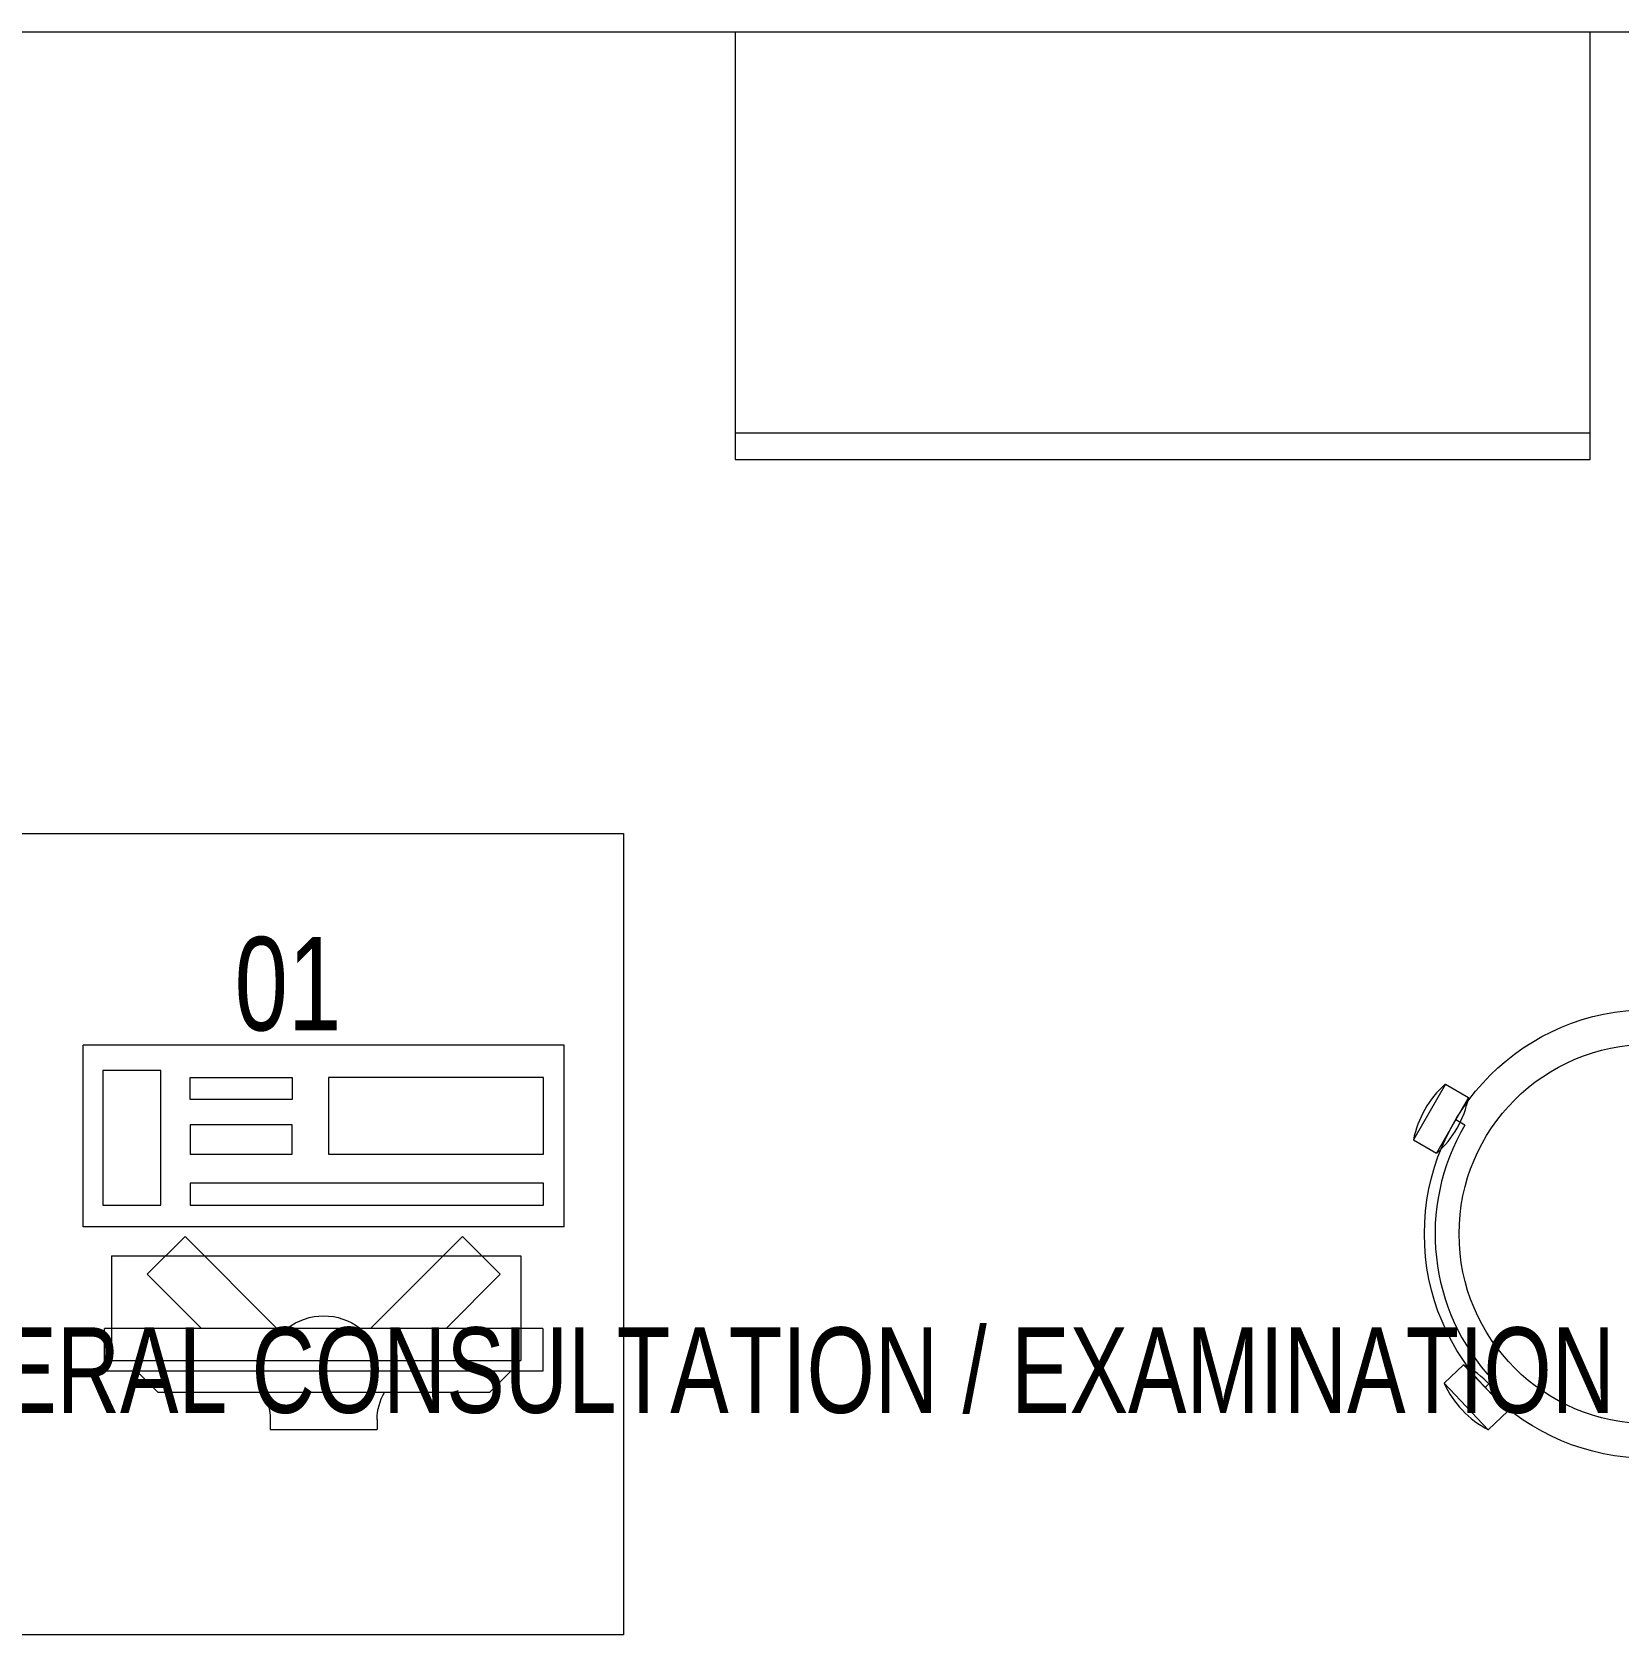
# Model space of a CAD drawing. Extents: x -234346 to 58427, y -132654 to -82394.
# Drawn here: x -35163 to -33678, y -102273 to -100773 of the extents above; entities that cross this region are included whole.
import ezdxf

# ---------------------------------------------------------------- set-up
doc = ezdxf.new("R2010")
doc.units = 0
doc.header["$LTSCALE"] = 8
for name, color, linetype, lineweight in [('72_EGR_BASE_TEXT', 9, 'Continuous', 5), ('72_EGR_EQP_TAG', 9, 'Continuous', 5), ('LOADING', 9, 'Continuous', 5), ('Walls', 9, 'Continuous', 5)]:
    doc.layers.add(name, color=color, linetype=linetype, lineweight=lineweight)
doc.styles.add('X3G_ENTITY_257CFD', font='swisscl.ttf', dxfattribs={"height": 200})
doc.styles.add('X3G_ENTITY_9EC9', font='swisscl.ttf', dxfattribs={"height": 0.2})

# ---------------------------------------------------------------- blocks, each defined once
blk = doc.blocks.new('ITCWLS1-P')
at = {"layer": 'LOADING'}
for p, q in [((-0.17, 0.45), (-0.17, 0)), ((-0.17, 0.45), (0, 0.45)), ((0, 0.45), (0, 0)), ((-0.2651, 0.43, 0), (-0.3051, 0.43, 0)), ((-0.3051, 0.43, 0), (-0.3051, 0.02, 0)), ((-0.2651, 0.43, 0), (-0.2651, 0.02, 0)), ((-0.1496, 0.4305), (-0.1291, 0.4305)), ((-0.1291, 0.4305), (-0.1291, 0.4089)), ((-0.197, 0.4094), (-0.295, 0.4094)), ((-0.295, 0.0264), (-0.295, 0.4094)), ((-0.197, 0.0264), (-0.197, 0.4094)), ((-0.3251, 0.38, 0), (-0.3051, 0.4, 0)), ((-0.3251, 0.38, 0), (-0.3251, 0.07, 0)), ((-0.3503, 0.275), (-0.3596, 0.275)), ((-0.3596, 0.175), (-0.3596, 0.275)), ((-0.3503, 0.175), (-0.3596, 0.175)), ((-0.3251, 0.07, 0), (-0.3051, 0.05, 0)), ((-0.3051, 0.02, 0), (-0.2651, 0.02, 0)), ((-0.197, 0.0264), (-0.295, 0.0264)), ((-0.17, 0), (0, 0))]:
    blk.add_line(p, q, dxfattribs=at)
at = {"layer": 'LOADING', "extrusion": (2.48281e-10, 3.18408e-10, -1)}
for p, q in [((-0.2651, 0.3395), (-0.2144, 0.3902)), ((-0.1791, 0.3548), (-0.2144, 0.3902)), ((-0.2651, 0.2688), (-0.1791, 0.3548))]:
    blk.add_line(p, q, dxfattribs=at)
at = {"layer": 'LOADING', "extrusion": (2.48281e-10, -3.18408e-10, -1)}
for p, q in [((-0.2651, 0.1812), (-0.1791, 0.0952)), ((-0.2651, 0.1105), (-0.2144, 0.0598)), ((-0.1791, 0.0952), (-0.2144, 0.0598))]:
    blk.add_line(p, q, dxfattribs=at)
at = {"layer": 'LOADING'}
for points in [[(-0.1291, 0.4089), (-0.1291, 0.1), (-0.1496, 0.1), (-0.1496, 0.4305)], [(-0.1496, 0.1), (-0.1496, 0.1), (-0.1496, 0.1), (-0.1496, 0.1), (-0.1496, 0.1), (-0.1496, 0.1), (-0.1496, 0.1), (-0.1496, 0.1), (-0.1496, 0.1)], [(-0.1496, 0.1), (-0.1496, 0.1), (-0.1496, 0.1), (-0.1496, 0.1), (-0.1496, 0.1), (-0.1496, 0.1), (-0.1496, 0.1), (-0.1496, 0.1), (-0.1496, 0.1), (-0.1496, 0.1), (-0.1496, 0.1), (-0.1496, 0.1), (-0.1496, 0.1), (-0.1496, 0.1), (-0.1496, 0.1), (-0.1496, 0.1), (-0.1496, 0.1), (-0.1496, 0.1)], [(-0.1496, 0.1), (-0.1496, 0.1), (-0.1496, 0.1), (-0.1496, 0.1), (-0.1496, 0.1), (-0.1496, 0.1), (-0.1496, 0.1), (-0.1496, 0.1), (-0.1496, 0.1), (-0.1496, 0.1)], [(-0.1496, 0.1), (-0.1496, 0.1), (-0.1496, 0.1), (-0.1496, 0.1), (-0.1496, 0.1), (-0.1496, 0.1), (-0.1496, 0.1)], [(-0.1496, 0.1), (-0.1496, 0.1), (-0.1496, 0.1), (-0.1496, 0.1), (-0.1496, 0.1), (-0.1496, 0.1), (-0.1496, 0.1), (-0.1496, 0.1), (-0.1496, 0.1), (-0.1496, 0.1)], [(-0.1496, 0.1), (-0.1496, 0.1), (-0.1496, 0.1), (-0.1496, 0.1), (-0.1496, 0.1), (-0.1496, 0.1), (-0.1496, 0.1), (-0.1496, 0.1), (-0.1496, 0.1), (-0.1496, 0.1), (-0.1496, 0.1), (-0.1496, 0.1), (-0.1496, 0.1), (-0.1496, 0.1), (-0.1496, 0.1)], [(-0.1496, 0.1), (-0.1496, 0.1), (-0.1496, 0.1), (-0.1496, 0.1), (-0.1496, 0.1), (-0.1496, 0.1), (-0.1496, 0.1), (-0.1496, 0.1), (-0.1496, 0.1), (-0.1496, 0.1)], [(-0.1496, 0.1), (-0.1496, 0.1), (-0.1496, 0.1), (-0.1496, 0.1), (-0.1496, 0.1), (-0.1496, 0.1), (-0.1496, 0.1), (-0.1496, 0.1), (-0.1496, 0.1), (-0.1496, 0.1)], [(-0.1496, 0.1), (-0.1496, 0.1), (-0.1496, 0.1), (-0.1496, 0.1), (-0.1496, 0.1), (-0.1496, 0.1), (-0.1496, 0.1), (-0.1496, 0.1), (-0.1496, 0.1), (-0.1496, 0.1), (-0.1496, 0.1), (-0.1496, 0.1), (-0.1496, 0.1), (-0.1496, 0.1), (-0.1496, 0.1), (-0.1496, 0.1), (-0.1496, 0.1), (-0.1496, 0.1), (-0.1496, 0.1), (-0.1496, 0.1), (-0.1496, 0.1), (-0.1496, 0.1), (-0.1496, 0.1), (-0.1496, 0.1), (-0.1496, 0.1), (-0.1496, 0.1), (-0.1496, 0.1), (-0.1496, 0.1), (-0.1496, 0.1), (-0.1496, 0.1), (-0.1496, 0.1), (-0.1496, 0.1), (-0.1496, 0.1), (-0.1496, 0.1), (-0.1496, 0.1), (-0.1496, 0.1), (-0.1496, 0.1), (-0.1496, 0.1), (-0.1496, 0.1), (-0.1496, 0.1), (-0.1496, 0.1), (-0.1496, 0.1), (-0.1496, 0.1), (-0.1496, 0.1), (-0.1496, 0.1), (-0.1496, 0.1), (-0.1496, 0.1), (-0.1496, 0.1), (-0.1496, 0.1), (-0.1496, 0.1), (-0.1496, 0.1), (-0.1496, 0.1), (-0.1496, 0.1), (-0.1496, 0.1)], [(-0.1496, 0.1), (-0.1496, 0.1), (-0.1496, 0.1), (-0.1496, 0.1), (-0.1496, 0.1), (-0.1496, 0.1), (-0.1496, 0.1), (-0.1496, 0.1), (-0.1496, 0.1), (-0.1496, 0.1), (-0.1496, 0.1), (-0.1496, 0.1), (-0.1496, 0.1), (-0.1496, 0.1), (-0.1496, 0.1), (-0.1496, 0.1), (-0.1496, 0.1), (-0.1496, 0.1), (-0.1496, 0.1), (-0.1496, 0.1), (-0.1496, 0.1), (-0.1496, 0.1), (-0.1496, 0.1), (-0.1496, 0.1), (-0.1496, 0.1), (-0.1496, 0.1), (-0.1496, 0.1), (-0.1496, 0.1), (-0.1496, 0.1), (-0.1496, 0.1), (-0.1496, 0.1), (-0.1496, 0.1), (-0.1496, 0.1), (-0.1496, 0.1), (-0.1496, 0.1), (-0.1496, 0.1), (-0.1496, 0.1), (-0.1496, 0.1), (-0.1496, 0.1), (-0.1496, 0.1), (-0.1496, 0.1), (-0.1496, 0.1), (-0.1496, 0.1), (-0.1496, 0.1), (-0.1496, 0.1), (-0.1496, 0.1), (-0.1496, 0.1), (-0.1496, 0.1), (-0.1496, 0.1), (-0.1496, 0.1), (-0.1496, 0.1), (-0.1496, 0.1), (-0.1496, 0.1), (-0.1496, 0.1), (-0.1496, 0.1), (-0.1496, 0.1), (-0.1496, 0.1), (-0.1496, 0.1), (-0.1496, 0.1), (-0.1496, 0.1), (-0.1496, 0.1), (-0.1496, 0.1), (-0.1496, 0.1), (-0.1496, 0.1), (-0.1496, 0.1), (-0.1496, 0.1), (-0.1496, 0.1), (-0.1496, 0.1), (-0.1496, 0.1), (-0.1496, 0.1), (-0.1496, 0.1), (-0.1496, 0.1), (-0.1496, 0.1), (-0.1496, 0.1), (-0.1496, 0.1), (-0.1496, 0.1), (-0.1496, 0.1), (-0.1496, 0.1), (-0.1496, 0.1), (-0.1496, 0.1), (-0.1496, 0.1), (-0.1496, 0.1), (-0.1496, 0.1), (-0.1496, 0.1), (-0.1496, 0.1), (-0.1496, 0.1), (-0.1496, 0.1), (-0.1496, 0.1), (-0.1496, 0.1)], [(-0.1496, 0.1), (-0.1496, 0.1), (-0.1496, 0.1), (-0.1496, 0.1), (-0.1496, 0.1), (-0.1496, 0.1), (-0.1496, 0.1), (-0.1496, 0.1), (-0.1496, 0.1), (-0.1496, 0.1), (-0.1496, 0.1), (-0.1496, 0.1)], [(-0.1496, 0.1), (-0.1496, 0.1), (-0.1496, 0.1), (-0.1496, 0.1), (-0.1496, 0.1), (-0.1496, 0.1), (-0.1496, 0.1)], [(-0.1496, 0.1), (-0.1496, 0.1), (-0.1496, 0.1), (-0.1496, 0.1), (-0.1496, 0.1), (-0.1496, 0.1), (-0.1496, 0.1), (-0.1496, 0.1), (-0.1496, 0.1), (-0.1496, 0.1), (-0.1496, 0.1), (-0.1496, 0.1), (-0.1496, 0.1), (-0.1496, 0.1), (-0.1496, 0.1), (-0.1496, 0.1), (-0.1496, 0.1)], [(-0.1496, 0.1), (-0.1496, 0.1), (-0.1496, 0.1), (-0.1496, 0.1), (-0.1496, 0.1), (-0.1496, 0.1), (-0.1496, 0.1), (-0.1496, 0.1), (-0.1496, 0.1), (-0.1496, 0.1), (-0.1496, 0.1), (-0.1496, 0.1), (-0.1496, 0.1), (-0.1496, 0.1), (-0.1496, 0.1), (-0.1496, 0.1), (-0.1496, 0.1), (-0.1496, 0.1), (-0.1496, 0.1), (-0.1496, 0.1), (-0.1496, 0.1), (-0.1496, 0.1), (-0.1496, 0.1), (-0.1496, 0.1), (-0.1496, 0.1), (-0.1496, 0.1), (-0.1496, 0.1), (-0.1496, 0.1), (-0.1496, 0.1), (-0.1496, 0.1), (-0.1496, 0.1), (-0.1496, 0.1), (-0.1496, 0.1), (-0.1496, 0.1), (-0.1496, 0.1), (-0.1496, 0.1), (-0.1496, 0.1), (-0.1496, 0.1), (-0.1496, 0.1), (-0.1496, 0.1), (-0.1496, 0.1), (-0.1496, 0.1), (-0.1496, 0.1), (-0.1496, 0.1), (-0.1496, 0.1), (-0.1496, 0.1), (-0.1496, 0.1), (-0.1496, 0.1), (-0.1496, 0.1), (-0.1496, 0.1), (-0.1496, 0.1), (-0.1496, 0.1), (-0.1496, 0.1), (-0.1496, 0.1), (-0.1496, 0.1), (-0.1496, 0.1), (-0.1496, 0.1), (-0.1496, 0.1), (-0.1496, 0.1), (-0.1496, 0.1), (-0.1496, 0.1), (-0.1496, 0.1), (-0.1496, 0.1), (-0.1496, 0.1), (-0.1496, 0.1), (-0.1496, 0.1), (-0.1496, 0.1), (-0.1496, 0.1), (-0.1496, 0.1), (-0.1496, 0.1), (-0.1496, 0.1), (-0.1496, 0.1), (-0.1496, 0.1), (-0.1496, 0.1), (-0.1496, 0.1), (-0.1496, 0.1), (-0.1496, 0.1), (-0.1496, 0.1), (-0.1496, 0.1), (-0.1496, 0.1), (-0.1496, 0.1), (-0.1496, 0.1), (-0.1496, 0.1), (-0.1496, 0.1), (-0.1496, 0.1), (-0.1496, 0.1), (-0.1496, 0.1), (-0.1496, 0.1), (-0.1496, 0.1), (-0.1496, 0.1), (-0.1496, 0.1), (-0.1496, 0.1), (-0.1496, 0.1), (-0.1496, 0.1), (-0.1496, 0.1), (-0.1496, 0.1), (-0.1496, 0.1), (-0.1496, 0.1), (-0.1496, 0.1), (-0.1496, 0.1), (-0.1496, 0.1), (-0.1496, 0.1), (-0.1496, 0.1), (-0.1496, 0.1), (-0.1496, 0.1), (-0.1496, 0.1), (-0.1496, 0.1), (-0.1496, 0.1), (-0.1496, 0.1), (-0.1496, 0.1), (-0.1496, 0.1)], [(-0.1496, 0.1), (-0.1496, 0.1), (-0.1496, 0.1), (-0.1496, 0.1), (-0.1496, 0.1), (-0.1496, 0.1), (-0.1496, 0.1), (-0.1496, 0.1)]]:
    blk.add_lwpolyline(points, dxfattribs=at)
for points in [[(-0.1019, 0.4305), (-0.0304, 0.4305), (-0.0304, 0.2294), (-0.1019, 0.2294)], [(-0.1019, 0.1954), (-0.0747, 0.1954), (-0.0747, 0.1), (-0.1019, 0.1)], [(-0.0304, 0.1954), (-0.0508, 0.1954), (-0.0508, 0.1), (-0.0304, 0.1)], [(-0.1496, 0.1), (-0.1496, 0.1), (-0.1496, 0.1), (-0.1496, 0.1), (-0.1496, 0.1), (-0.1496, 0.1), (-0.1496, 0.1), (-0.1496, 0.1), (-0.1496, 0.1), (-0.1496, 0.1), (-0.1496, 0.1), (-0.1496, 0.1), (-0.1496, 0.1), (-0.1496, 0.1), (-0.1496, 0.1), (-0.1496, 0.1), (-0.1496, 0.1), (-0.1496, 0.1), (-0.1496, 0.1), (-0.1496, 0.1), (-0.1496, 0.1), (-0.1496, 0.1), (-0.1496, 0.1), (-0.1496, 0.1), (-0.1496, 0.1), (-0.1496, 0.1), (-0.1496, 0.1), (-0.1496, 0.1), (-0.1496, 0.1), (-0.1496, 0.1), (-0.1496, 0.1), (-0.1496, 0.1), (-0.1496, 0.1), (-0.1496, 0.1), (-0.1496, 0.1), (-0.1496, 0.1), (-0.1496, 0.1), (-0.1496, 0.1), (-0.1496, 0.1), (-0.1496, 0.1), (-0.1496, 0.1), (-0.1496, 0.1), (-0.1496, 0.1), (-0.1496, 0.1), (-0.1496, 0.1), (-0.1496, 0.1), (-0.1496, 0.1), (-0.1496, 0.1), (-0.1496, 0.1), (-0.1496, 0.1), (-0.1496, 0.1), (-0.1496, 0.1), (-0.1496, 0.1), (-0.1496, 0.1), (-0.1496, 0.1), (-0.1496, 0.1), (-0.1496, 0.1), (-0.1496, 0.1), (-0.1496, 0.1), (-0.1496, 0.1), (-0.1496, 0.1), (-0.1496, 0.1), (-0.1496, 0.1), (-0.1496, 0.1), (-0.1496, 0.1), (-0.1496, 0.1), (-0.1496, 0.1), (-0.1496, 0.1), (-0.1496, 0.1), (-0.1496, 0.1), (-0.1496, 0.1), (-0.1496, 0.1), (-0.1496, 0.1), (-0.1496, 0.1), (-0.1496, 0.1), (-0.1496, 0.1), (-0.1496, 0.1), (-0.1496, 0.1), (-0.1496, 0.1), (-0.1496, 0.1), (-0.1496, 0.1), (-0.1496, 0.1), (-0.1496, 0.1), (-0.1496, 0.1), (-0.1496, 0.1), (-0.1496, 0.1), (-0.1496, 0.1), (-0.1496, 0.1), (-0.1496, 0.1), (-0.1496, 0.1), (-0.1496, 0.1), (-0.1496, 0.1), (-0.1496, 0.1), (-0.1496, 0.1), (-0.1496, 0.1), (-0.1496, 0.1), (-0.1496, 0.1), (-0.1496, 0.1), (-0.1496, 0.1), (-0.1496, 0.1), (-0.1496, 0.1), (-0.1496, 0.1), (-0.1496, 0.1), (-0.1496, 0.1), (-0.1496, 0.1), (-0.1496, 0.1), (-0.1496, 0.1), (-0.1496, 0.1), (-0.1496, 0.1), (-0.1496, 0.1), (-0.1496, 0.1), (-0.1496, 0.1), (-0.1496, 0.1), (-0.1496, 0.1), (-0.1496, 0.1), (-0.1496, 0.1), (-0.1496, 0.1), (-0.1496, 0.1), (-0.1496, 0.1), (-0.1496, 0.1), (-0.1496, 0.1), (-0.1496, 0.1), (-0.1496, 0.1), (-0.1496, 0.1), (-0.1496, 0.1), (-0.1496, 0.1), (-0.1496, 0.1), (-0.1496, 0.1), (-0.1496, 0.1), (-0.1496, 0.1), (-0.1496, 0.1), (-0.1496, 0.1), (-0.1496, 0.1), (-0.1496, 0.1), (-0.1496, 0.1), (-0.1496, 0.1), (-0.1496, 0.1), (-0.1496, 0.1), (-0.1496, 0.1), (-0.1496, 0.1), (-0.1496, 0.1), (-0.1496, 0.1), (-0.1496, 0.1), (-0.1496, 0.1), (-0.1496, 0.1), (-0.1496, 0.1), (-0.1496, 0.1), (-0.1496, 0.1), (-0.1496, 0.1), (-0.1496, 0.1), (-0.1496, 0.1), (-0.1496, 0.1), (-0.1496, 0.1), (-0.1496, 0.1), (-0.1496, 0.1), (-0.1496, 0.1), (-0.1496, 0.1), (-0.1496, 0.1), (-0.1496, 0.1), (-0.1496, 0.1), (-0.1496, 0.1), (-0.1496, 0.1), (-0.1496, 0.1), (-0.1496, 0.1), (-0.1496, 0.1), (-0.1496, 0.1), (-0.1496, 0.1), (-0.1496, 0.1), (-0.1496, 0.1), (-0.1496, 0.1), (-0.1496, 0.1), (-0.1496, 0.1), (-0.1496, 0.1), (-0.1496, 0.1), (-0.1496, 0.1), (-0.1496, 0.1), (-0.1496, 0.1), (-0.1496, 0.1), (-0.1496, 0.1), (-0.1496, 0.1), (-0.1496, 0.1), (-0.1496, 0.1), (-0.1496, 0.1), (-0.1496, 0.1), (-0.1496, 0.1), (-0.1496, 0.1), (-0.1496, 0.1), (-0.1496, 0.1), (-0.1496, 0.1), (-0.1496, 0.1), (-0.1496, 0.1), (-0.1496, 0.1), (-0.1496, 0.1), (-0.1496, 0.1), (-0.1496, 0.1), (-0.1496, 0.1), (-0.1496, 0.1), (-0.1496, 0.1), (-0.1496, 0.1), (-0.1496, 0.1), (-0.1496, 0.1), (-0.1496, 0.1), (-0.1496, 0.1), (-0.1496, 0.1), (-0.1496, 0.1), (-0.1496, 0.1), (-0.1496, 0.1), (-0.1496, 0.1), (-0.1496, 0.1), (-0.1496, 0.1), (-0.1496, 0.1), (-0.1496, 0.1), (-0.1496, 0.1), (-0.1496, 0.1), (-0.1496, 0.1), (-0.1496, 0.1), (-0.1496, 0.1), (-0.1496, 0.1), (-0.1496, 0.1), (-0.1496, 0.1), (-0.1496, 0.1), (-0.1496, 0.1), (-0.1496, 0.1), (-0.1496, 0.1), (-0.1496, 0.1), (-0.1496, 0.1), (-0.1496, 0.1), (-0.1496, 0.1), (-0.1496, 0.1), (-0.1496, 0.1), (-0.1496, 0.1), (-0.1496, 0.1), (-0.1496, 0.1), (-0.1496, 0.1), (-0.1496, 0.1), (-0.1496, 0.1), (-0.1496, 0.1), (-0.1496, 0.1), (-0.1496, 0.1), (-0.1496, 0.1), (-0.1496, 0.1), (-0.1496, 0.1), (-0.1496, 0.1), (-0.1496, 0.1), (-0.1496, 0.1), (-0.1496, 0.1), (-0.1496, 0.1), (-0.1496, 0.1), (-0.1496, 0.1), (-0.1496, 0.1), (-0.1496, 0.1), (-0.1496, 0.1), (-0.1496, 0.1), (-0.1496, 0.1), (-0.1496, 0.1), (-0.1496, 0.1), (-0.1496, 0.1), (-0.1496, 0.1), (-0.1496, 0.1), (-0.1496, 0.1), (-0.1496, 0.1), (-0.1496, 0.1), (-0.1496, 0.1), (-0.1496, 0.1), (-0.1496, 0.1), (-0.1496, 0.1), (-0.1496, 0.1), (-0.1496, 0.1), (-0.1496, 0.1), (-0.1496, 0.1), (-0.1496, 0.1), (-0.1496, 0.1), (-0.1496, 0.1), (-0.1496, 0.1), (-0.1496, 0.1), (-0.1496, 0.1), (-0.1496, 0.1)], [(-0.1496, 0.1), (-0.1496, 0.1), (-0.1496, 0.1), (-0.1496, 0.1), (-0.1496, 0.1), (-0.1496, 0.1), (-0.1496, 0.1), (-0.1496, 0.1), (-0.1496, 0.1), (-0.1496, 0.1), (-0.1496, 0.1), (-0.1496, 0.1), (-0.1496, 0.1), (-0.1496, 0.1), (-0.1496, 0.1), (-0.1496, 0.1), (-0.1496, 0.1), (-0.1496, 0.1), (-0.1496, 0.1), (-0.1496, 0.1), (-0.1496, 0.1), (-0.1496, 0.1), (-0.1496, 0.1), (-0.1496, 0.1), (-0.1496, 0.1), (-0.1496, 0.1), (-0.1496, 0.1), (-0.1496, 0.1), (-0.1496, 0.1), (-0.1496, 0.1), (-0.1496, 0.1), (-0.1496, 0.1), (-0.1496, 0.1), (-0.1496, 0.1), (-0.1496, 0.1), (-0.1496, 0.1), (-0.1496, 0.1), (-0.1496, 0.1), (-0.1496, 0.1), (-0.1496, 0.1), (-0.1496, 0.1), (-0.1496, 0.1), (-0.1496, 0.1), (-0.1496, 0.1), (-0.1496, 0.1), (-0.1496, 0.1), (-0.1496, 0.1), (-0.1496, 0.1), (-0.1496, 0.1), (-0.1496, 0.1), (-0.1496, 0.1), (-0.1496, 0.1), (-0.1496, 0.1), (-0.1496, 0.1), (-0.1496, 0.1), (-0.1496, 0.1), (-0.1496, 0.1), (-0.1496, 0.1), (-0.1496, 0.1), (-0.1496, 0.1), (-0.1496, 0.1), (-0.1496, 0.1), (-0.1496, 0.1), (-0.1496, 0.1), (-0.1496, 0.1), (-0.1496, 0.1), (-0.1496, 0.1), (-0.1496, 0.1), (-0.1496, 0.1), (-0.1496, 0.1), (-0.1496, 0.1), (-0.1496, 0.1), (-0.1496, 0.1), (-0.1496, 0.1), (-0.1496, 0.1), (-0.1496, 0.1), (-0.1496, 0.1), (-0.1496, 0.1), (-0.1496, 0.1), (-0.1496, 0.1), (-0.1496, 0.1), (-0.1496, 0.1), (-0.1496, 0.1), (-0.1496, 0.1), (-0.1496, 0.1), (-0.1496, 0.1), (-0.1496, 0.1), (-0.1496, 0.1), (-0.1496, 0.1), (-0.1496, 0.1), (-0.1496, 0.1), (-0.1496, 0.1), (-0.1496, 0.1), (-0.1496, 0.1), (-0.1496, 0.1), (-0.1496, 0.1), (-0.1496, 0.1), (-0.1496, 0.1), (-0.1496, 0.1), (-0.1496, 0.1), (-0.1496, 0.1), (-0.1496, 0.1), (-0.1496, 0.1), (-0.1496, 0.1), (-0.1496, 0.1), (-0.1496, 0.1), (-0.1496, 0.1), (-0.1496, 0.1), (-0.1496, 0.1), (-0.1496, 0.1), (-0.1496, 0.1), (-0.1496, 0.1), (-0.1496, 0.1), (-0.1496, 0.1), (-0.1496, 0.1), (-0.1496, 0.1), (-0.1496, 0.1), (-0.1496, 0.1), (-0.1496, 0.1), (-0.1496, 0.1), (-0.1496, 0.1), (-0.1496, 0.1), (-0.1496, 0.1), (-0.1496, 0.1), (-0.1496, 0.1), (-0.1496, 0.1), (-0.1496, 0.1), (-0.1496, 0.1), (-0.1496, 0.1), (-0.1496, 0.1), (-0.1496, 0.1), (-0.1496, 0.1), (-0.1496, 0.1), (-0.1496, 0.1), (-0.1496, 0.1), (-0.1496, 0.1), (-0.1496, 0.1), (-0.1496, 0.1), (-0.1496, 0.1), (-0.1496, 0.1), (-0.1496, 0.1), (-0.1496, 0.1), (-0.1496, 0.1), (-0.1496, 0.1), (-0.1496, 0.1), (-0.1496, 0.1), (-0.1496, 0.1), (-0.1496, 0.1), (-0.1496, 0.1), (-0.1496, 0.1), (-0.1496, 0.1), (-0.1496, 0.1), (-0.1496, 0.1), (-0.1496, 0.1), (-0.1496, 0.1), (-0.1496, 0.1), (-0.1496, 0.1), (-0.1496, 0.1), (-0.1496, 0.1), (-0.1496, 0.1), (-0.1496, 0.1), (-0.1496, 0.1), (-0.1496, 0.1), (-0.1496, 0.1), (-0.1496, 0.1), (-0.1496, 0.1), (-0.1496, 0.1), (-0.1496, 0.1), (-0.1496, 0.1), (-0.1496, 0.1), (-0.1496, 0.1), (-0.1496, 0.1), (-0.1496, 0.1), (-0.1496, 0.1), (-0.1496, 0.1), (-0.1496, 0.1), (-0.1496, 0.1), (-0.1496, 0.1), (-0.1496, 0.1), (-0.1496, 0.1), (-0.1496, 0.1), (-0.1496, 0.1), (-0.1496, 0.1), (-0.1496, 0.1), (-0.1496, 0.1), (-0.1496, 0.1), (-0.1496, 0.1), (-0.1496, 0.1), (-0.1496, 0.1), (-0.1496, 0.1), (-0.1496, 0.1), (-0.1496, 0.1), (-0.1496, 0.1), (-0.1496, 0.1), (-0.1496, 0.1), (-0.1496, 0.1), (-0.1496, 0.1), (-0.1496, 0.1), (-0.1496, 0.1), (-0.1496, 0.1), (-0.1496, 0.1), (-0.1496, 0.1), (-0.1496, 0.1), (-0.1496, 0.1), (-0.1496, 0.1), (-0.1496, 0.1), (-0.1496, 0.1), (-0.1496, 0.1), (-0.1496, 0.1), (-0.1496, 0.1), (-0.1496, 0.1), (-0.1496, 0.1), (-0.1496, 0.1), (-0.1496, 0.1)], [(-0.1496, 0.1), (-0.1496, 0.1), (-0.1496, 0.1), (-0.1496, 0.1), (-0.1496, 0.1), (-0.1496, 0.1), (-0.1496, 0.1), (-0.1496, 0.1), (-0.1496, 0.1), (-0.1496, 0.1), (-0.1496, 0.1), (-0.1496, 0.1), (-0.1496, 0.1), (-0.1496, 0.1), (-0.1496, 0.1), (-0.1496, 0.1), (-0.1496, 0.1), (-0.1496, 0.1), (-0.1496, 0.1), (-0.1496, 0.1), (-0.1496, 0.1), (-0.1496, 0.1), (-0.1496, 0.1), (-0.1496, 0.1), (-0.1496, 0.1), (-0.1496, 0.1), (-0.1496, 0.1), (-0.1496, 0.1), (-0.1496, 0.1), (-0.1496, 0.1), (-0.1496, 0.1), (-0.1496, 0.1), (-0.1496, 0.1), (-0.1496, 0.1), (-0.1496, 0.1), (-0.1496, 0.1), (-0.1496, 0.1), (-0.1496, 0.1), (-0.1496, 0.1), (-0.1496, 0.1), (-0.1496, 0.1), (-0.1496, 0.1), (-0.1496, 0.1), (-0.1496, 0.1), (-0.1496, 0.1), (-0.1496, 0.1), (-0.1496, 0.1), (-0.1496, 0.1), (-0.1496, 0.1), (-0.1496, 0.1), (-0.1496, 0.1), (-0.1496, 0.1), (-0.1496, 0.1), (-0.1496, 0.1), (-0.1496, 0.1), (-0.1496, 0.1), (-0.1496, 0.1), (-0.1496, 0.1), (-0.1496, 0.1), (-0.1496, 0.1), (-0.1496, 0.1), (-0.1496, 0.1), (-0.1496, 0.1), (-0.1496, 0.1), (-0.1496, 0.1), (-0.1496, 0.1), (-0.1496, 0.1), (-0.1496, 0.1), (-0.1496, 0.1), (-0.1496, 0.1), (-0.1496, 0.1), (-0.1496, 0.1), (-0.1496, 0.1), (-0.1496, 0.1), (-0.1496, 0.1), (-0.1496, 0.1), (-0.1496, 0.1), (-0.1496, 0.1), (-0.1496, 0.1), (-0.1496, 0.1), (-0.1496, 0.1), (-0.1496, 0.1), (-0.1496, 0.1), (-0.1496, 0.1), (-0.1496, 0.1), (-0.1496, 0.1), (-0.1496, 0.1), (-0.1496, 0.1), (-0.1496, 0.1), (-0.1496, 0.1), (-0.1496, 0.1), (-0.1496, 0.1), (-0.1496, 0.1), (-0.1496, 0.1), (-0.1496, 0.1), (-0.1496, 0.1), (-0.1496, 0.1), (-0.1496, 0.1), (-0.1496, 0.1), (-0.1496, 0.1), (-0.1496, 0.1), (-0.1496, 0.1), (-0.1496, 0.1), (-0.1496, 0.1), (-0.1496, 0.1), (-0.1496, 0.1), (-0.1496, 0.1), (-0.1496, 0.1), (-0.1496, 0.1), (-0.1496, 0.1), (-0.1496, 0.1), (-0.1496, 0.1), (-0.1496, 0.1), (-0.1496, 0.1), (-0.1496, 0.1), (-0.1496, 0.1), (-0.1496, 0.1), (-0.1496, 0.1), (-0.1496, 0.1), (-0.1496, 0.1), (-0.1496, 0.1), (-0.1496, 0.1), (-0.1496, 0.1), (-0.1496, 0.1), (-0.1496, 0.1), (-0.1496, 0.1), (-0.1496, 0.1), (-0.1496, 0.1), (-0.1496, 0.1), (-0.1496, 0.1), (-0.1496, 0.1), (-0.1496, 0.1), (-0.1496, 0.1), (-0.1496, 0.1), (-0.1496, 0.1), (-0.1496, 0.1), (-0.1496, 0.1), (-0.1496, 0.1), (-0.1496, 0.1), (-0.1496, 0.1), (-0.1496, 0.1), (-0.1496, 0.1), (-0.1496, 0.1), (-0.1496, 0.1), (-0.1496, 0.1), (-0.1496, 0.1), (-0.1496, 0.1), (-0.1496, 0.1), (-0.1496, 0.1), (-0.1496, 0.1), (-0.1496, 0.1), (-0.1496, 0.1), (-0.1496, 0.1), (-0.1496, 0.1), (-0.1496, 0.1), (-0.1496, 0.1), (-0.1496, 0.1), (-0.1496, 0.1), (-0.1496, 0.1), (-0.1496, 0.1), (-0.1496, 0.1), (-0.1496, 0.1), (-0.1496, 0.1), (-0.1496, 0.1), (-0.1496, 0.1), (-0.1496, 0.1), (-0.1496, 0.1), (-0.1496, 0.1), (-0.1496, 0.1), (-0.1496, 0.1), (-0.1496, 0.1), (-0.1496, 0.1), (-0.1496, 0.1), (-0.1496, 0.1), (-0.1496, 0.1), (-0.1496, 0.1), (-0.1496, 0.1), (-0.1496, 0.1), (-0.1496, 0.1), (-0.1496, 0.1), (-0.1496, 0.1), (-0.1496, 0.1), (-0.1496, 0.1), (-0.1496, 0.1), (-0.1496, 0.1), (-0.1496, 0.1), (-0.1496, 0.1), (-0.1496, 0.1), (-0.1496, 0.1), (-0.1496, 0.1), (-0.1496, 0.1), (-0.1496, 0.1), (-0.1496, 0.1), (-0.1496, 0.1), (-0.1496, 0.1), (-0.1496, 0.1), (-0.1496, 0.1), (-0.1496, 0.1), (-0.1496, 0.1), (-0.1496, 0.1), (-0.1496, 0.1), (-0.1496, 0.1), (-0.1496, 0.1), (-0.1496, 0.1), (-0.1496, 0.1), (-0.1496, 0.1), (-0.1496, 0.1), (-0.1496, 0.1), (-0.1496, 0.1), (-0.1496, 0.1), (-0.1496, 0.1), (-0.1496, 0.1), (-0.1496, 0.1), (-0.1496, 0.1), (-0.1496, 0.1), (-0.1496, 0.1), (-0.1496, 0.1), (-0.1496, 0.1), (-0.1496, 0.1)], [(-0.1496, 0.0727), (-0.0236, 0.0727), (-0.0236, 0.0182), (-0.1496, 0.0182)]]:
    blk.add_lwpolyline(points, close=True, dxfattribs=at)
for centre, radius, start, end in [((-0.3503, 0.325), 0.05, 270, 300.3093), ((-0.3089, 0.225), 0.0556, 321.9431, 38.0569), ((-0.3503, 0.125), 0.05, 59.6907, 90)]:
    blk.add_arc(centre, radius, start, end, dxfattribs=at)
blk = doc.blocks.new('GF21027-P')
at = {"layer": 'LOADING'}
for p, q in [((0.4, 0.4), (-0.4, 0.4)), ((-0.4, 0.4), (-0.4, 0)), ((0.4, 0), (0.4, 0.4)), ((-0.4, 0.025), (0.4, 0.025)), ((-0.4, 0), (0.4, 0))]:
    blk.add_line(p, q, dxfattribs=at)
blk = doc.blocks.new('HF10037B-P')
at = {"layer": 'LOADING'}
for p, q in [((0.2459, 0.134), (0.1859, 0.134)), ((0.1859, 0.134), (0.1859, 0.109)), ((0.2459, 0.134), (0.2459, 0.109)), ((0.2459, 0.109), (0.1859, 0.109)), ((0, 0), (-0.0142, -0.0583)), ((0, 0), (0.0243, -0.0059)), ((0.0243, -0.0059), (0.01, -0.0642)), ((0.4071, -0.0094), (0.431, -0.0018)), ((0.4071, -0.0094), (0.4255, -0.0665)), ((0.431, -0.0018), (0.4493, -0.0589)), ((0.4069, -0.0417), (0.4165, -0.0387)), ((-0.0142, -0.0583), (0.01, -0.0642)), ((0.4255, -0.0665), (0.4493, -0.0589)), ((0.0524, -0.2725), (0.0674, -0.2525)), ((0.0674, -0.2525), (0.1154, -0.2885)), ((0.3125, -0.2897), (0.362, -0.2558)), ((0.3267, -0.268), (0.3323, -0.2763)), ((0.3761, -0.2764), (0.362, -0.2558)), ((0.0524, -0.2725), (0.1004, -0.3085)), ((0.3266, -0.3103), (0.3761, -0.2764)), ((0.1004, -0.3085), (0.1154, -0.2885)), ((0.3266, -0.3103), (0.3125, -0.2897))]:
    blk.add_line(p, q, dxfattribs=at)
for radius in [0.21, 0.1775]:
    blk.add_circle((0.2161, -0.1014), radius, dxfattribs=at)
for centre, radius, start, end in [((0.2159, 0.0465), 0.0925, 71.0754, 108.9246), ((0.2159, 0.1965), 0.0925, 251.0754, 288.9246), ((0.0779, -0.0499), 0.0925, 147.3419, 185.1912), ((-0.0678, -0.0143), 0.0925, 327.3419, 5.1912), ((0.4996, -0.0113), 0.0925, 178.8412, 216.6904), ((0.3568, -0.057), 0.0925, 358.8412, 36.6904), ((0.2161, -0.1014), 0.2, 303.6037, 17.3657), ((0.0389, -0.3404), 0.0925, 34.1875, 72.0368), ((0.3867, -0.3449), 0.0925, 105.5121, 143.3614), ((0.1289, -0.2205), 0.0925, 214.1875, 252.0368), ((0.3019, -0.2212), 0.0925, 285.5121, 323.3614)]:
    blk.add_arc(centre, radius, start, end, dxfattribs=at)
blk = doc.blocks.new('1stF')
at = {"layer": 'LOADING', "color": 9, "elevation": 0}
blk.add_lwpolyline([(-34609.8, -101522.6), (-34609.8, -102272.6), (-36109.8, -102272.6), (-36109.8, -101522.6)], close=True, dxfattribs=at)
at = {"layer": 'Walls', "color": 9}
blk.add_line((-32552.3, -100772.6, 0.1), (-36552.3, -100772.6, 0.1), dxfattribs=at)
at = {"layer": 'LOADING', "color": 9, "xscale": 1000, "yscale": 1000, "zscale": 1000, "rotation": 2.091180221951715e-08}
blk.add_blockref('GF21027-P', (-34105.3, -101172.6, 0), dxfattribs=at)
at = {"layer": 'LOADING', "color": 9, "extrusion": (-2.75759e-10, -1.16581e-09, -1), "xscale": -999.9999999999997, "yscale": 999.9999999999998, "zscale": 999.9999999999998, "rotation": 154.2186874640737}
blk.add_blockref('HF10037B-P', (33411.7, -101894.7, 0), dxfattribs=at)
at = {"layer": 'LOADING', "color": 9, "extrusion": (1.93992e-16, 8.01373e-06, 1), "xscale": -1000.000000000008, "yscale": 1000.000000000008, "zscale": 1000.000000000008, "rotation": 270}
blk.add_blockref('ITCWLS1-P', (-35115.3, -101720.7, -0.8), dxfattribs=at)
at = {"layer": '72_EGR_BASE_TEXT', "color": 9, "insert": (-34388.3, -101984.8, 0.1), "char_height": 80, "width": 3019.253, "attachment_point": 2, "style": 'X3G_ENTITY_9EC9'}
blk.add_mtext('GENERAL CONSULTATION / EXAMINATION ROOM', dxfattribs=at)
at = {"layer": '72_EGR_EQP_TAG', "color": 9, "insert": (-34923.8, -101619.4, 0), "char_height": 87.47, "attachment_point": 2, "style": 'X3G_ENTITY_257CFD'}
blk.add_mtext('01', dxfattribs=at)

msp = doc.modelspace()

# ---------------------------------------------------------------- block references
at = {"layer": '72_EGR_EQP_TAG'}
msp.add_blockref('1stF', (0, 0), dxfattribs=at)

doc.saveas('drawing.dxf')
